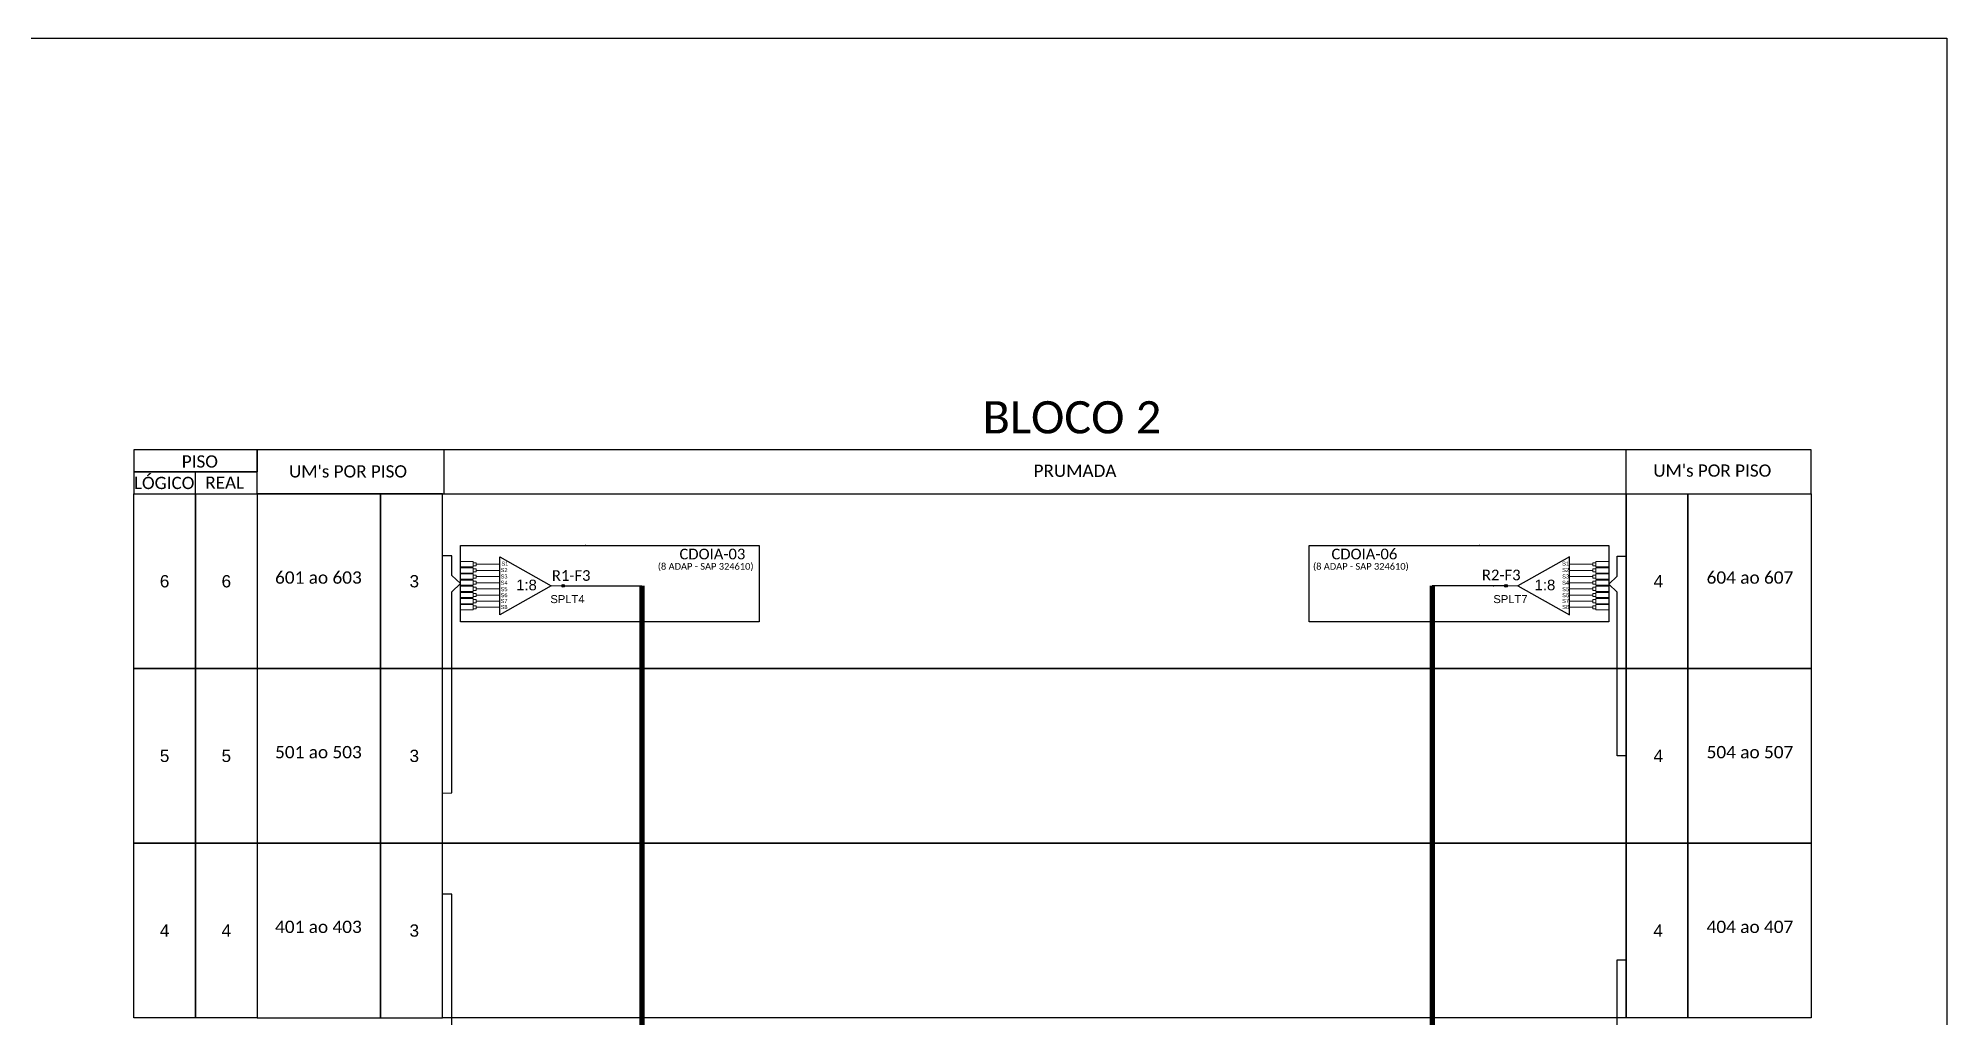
# Model space of a CAD drawing. Header units: inches. Extents: x 1064 to 5530, y 550 to 970.
# Drawn here: x 3308.1 to 3594.3, y 823.4 to 970.4 of the extents above; entities that cross this region are included whole.
import ezdxf
from ezdxf.enums import TextEntityAlignment as Align

# ---------------------------------------------------------------- set-up
doc = ezdxf.new("R2010")
doc.units = ezdxf.units.IN
doc.header["$MEASUREMENT"] = 0
doc.styles.add('ARIAL', font='arial.ttf')
doc.styles.add('WMF-Calibri0', font='calibri.ttf')

# ---------------------------------------------------------------- blocks, each defined once
blk = doc.blocks.new('SPLITTER_')
blk.add_point((0, 0))
at = {"style": 'ARIAL', "flags": 4}
blk.add_attdef('SPLT', (0, -3.26), '', height=1.5, dxfattribs=at)
blk = doc.blocks.new('A$C415C251F')
at = {"color": 3}
blk.add_point((0, 0), dxfattribs=at)
blk = doc.blocks.new('LEG_CDOIA8_C-SPLT_DIR')
at = {"color": 3}
blk.add_blockref('A$C415C251F', (0, 0), dxfattribs=at)
at = {"color": 1, "style": 'WMF-Calibri0', "flags": 4}
blk.add_attdef('CDO', (-26.84, -2.61), '', height=2, dxfattribs=at)
blk.add_attdef('MODELO', text='', height=1.5, dxfattribs=at).set_placement((-22.23, -4.54), align=Align.CENTER)
at = {"style": 'ARIAL', "flags": 4}
blk.add_attdef('SPLITAGEM', text='', height=1.5, dxfattribs=at).set_placement((-18.36, -12.59), align=Align.CENTER)
blk = doc.blocks.new('LEG_CDOIA8_C-SPLT_ESQ')
at = {"color": 3, "extrusion": (0, 0, -1), "xscale": -1, "zscale": -1}
blk.add_blockref('A$C415C251F', (0, 0), dxfattribs=at)
at = {"color": 1, "style": 'WMF-Calibri0', "flags": 4}
blk.add_attdef('MODELO', text='', height=1.5, dxfattribs=at).set_placement((22.54, -4.54), align=Align.CENTER)
blk.add_attdef('CDO', (21.44, -2.61), '', height=2, dxfattribs=at)
at = {"style": 'ARIAL', "flags": 4}
blk.add_attdef('SPLITAGEM', text='', height=1.5, dxfattribs=at).set_placement((18.61, -12.59), align=Align.CENTER)
blk = doc.blocks.new('SPLT_1-8_SC-APC')
at = {"color": 1}
blk.add_lwpolyline([(-7.37, -2.1), (-17.04, -7.55), (-7.37, -13), (-7.37, -2.1)], dxfattribs=at)
at = {"color": 3, "lineweight": 0}
for points in [[(-2.99, -3.51), (-7.37, -3.51)], [(-2.41, -3.02), (-2.41, -4)], [(-2.41, -3.02), (0, -3.02)], [(-7.37, -4.66), (-2.99, -4.66)], [(-7.37, -5.82), (-2.99, -5.82)], [(-7.37, -6.97), (-2.99, -6.97)], [(-2.41, -4), (0, -4)], [(-2.41, -4.17), (-2.41, -5.16)], [(-2.41, -4.17), (0, -4.17)], [(-2.41, -5.16), (0, -5.16)], [(-2.41, -5.32), (-2.41, -6.31)], [(-2.41, -5.32), (0, -5.32)], [(-2.41, -6.31), (0, -6.31)], [(-2.41, -6.48), (-2.41, -7.46)], [(-2.41, -6.48), (0, -6.48)], [(-7.37, -8.12), (-2.99, -8.12)], [(-7.37, -9.28), (-2.99, -9.28)], [(-7.37, -10.43), (-2.99, -10.43)], [(-2.41, -7.46), (0, -7.46)], [(-2.41, -7.63), (-2.41, -8.62)], [(-2.41, -7.63), (0, -7.63)], [(-2.41, -8.62), (0, -8.62)], [(-2.41, -8.78), (-2.41, -9.77)], [(-2.41, -8.78), (0, -8.78)], [(-2.41, -9.77), (0, -9.77)], [(-2.41, -9.94), (-2.41, -10.92)], [(-2.41, -9.94), (0, -9.94)], [(-7.37, -11.58), (-2.99, -11.58)], [(-2.41, -10.92), (0, -10.92)], [(-2.41, -11.09), (-2.41, -12.08)], [(-2.41, -11.09), (0, -11.09)], [(-2.41, -12.08), (0, -12.08)]]:
    blk.add_lwpolyline(points, dxfattribs=at)
for points in [[(-2.99, -3.22), (-2.41, -3.22), (-2.41, -3.8), (-2.99, -3.8)], [(-2.99, -4.38), (-2.41, -4.38), (-2.41, -4.95), (-2.99, -4.95)], [(-2.99, -5.53), (-2.41, -5.53), (-2.41, -6.1), (-2.99, -6.1)], [(-2.99, -6.68), (-2.41, -6.68), (-2.41, -7.26), (-2.99, -7.26)], [(-2.99, -7.84), (-2.41, -7.84), (-2.41, -8.41), (-2.99, -8.41)], [(-2.99, -8.99), (-2.41, -8.99), (-2.41, -9.56), (-2.99, -9.56)], [(-2.99, -10.14), (-2.41, -10.14), (-2.41, -10.72), (-2.99, -10.72)], [(-2.99, -11.3), (-2.41, -11.3), (-2.41, -11.87), (-2.99, -11.87)]]:
    blk.add_lwpolyline(points, close=True, dxfattribs=at)
at = {"color": 1, "lineweight": 0}
blk.add_lwpolyline([(-17.04, -7.55), (-19.26, -7.55)], dxfattribs=at)
at = {"color": 1, "style": 'ARIAL'}
for s, height, p in [('S1', 0.75, (-8.74, -3.78)), ('1:8', 2, (-13.91, -8.4)), ('S2', 0.75, (-8.74, -4.97)), ('S3', 0.75, (-8.74, -6.18)), ('S4', 0.75, (-8.74, -7.36)), ('S5', 0.75, (-8.74, -8.57)), ('S6', 0.75, (-8.74, -9.69)), ('S7', 0.75, (-8.74, -10.78)), ('S8', 0.75, (-8.74, -11.9))]:
    blk.add_text(s, height=height, dxfattribs=at).set_placement(p)
blk = doc.blocks.new('SPLT_1-8_SC-APC_ESQ')
at = {"color": 3, "lineweight": 0}
for points in [[(2.41, -3.02), (0, -3.02)], [(2.41, -3.02), (2.41, -4)], [(2.99, -3.51), (7.37, -3.51)], [(2.41, -4), (0, -4)], [(2.41, -4.17), (0, -4.17)], [(2.41, -5.16), (0, -5.16)], [(2.41, -5.32), (0, -5.32)], [(2.41, -6.31), (0, -6.31)], [(2.41, -6.48), (0, -6.48)], [(2.41, -4.17), (2.41, -5.16)], [(2.41, -5.32), (2.41, -6.31)], [(2.41, -6.48), (2.41, -7.46)], [(7.37, -4.66), (2.99, -4.66)], [(7.37, -5.82), (2.99, -5.82)], [(7.37, -6.97), (2.99, -6.97)], [(2.41, -7.46), (0, -7.46)], [(2.41, -7.63), (0, -7.63)], [(2.41, -8.62), (0, -8.62)], [(2.41, -8.78), (0, -8.78)], [(2.41, -9.77), (0, -9.77)], [(2.41, -9.94), (0, -9.94)], [(2.41, -7.63), (2.41, -8.62)], [(2.41, -8.78), (2.41, -9.77)], [(2.41, -9.94), (2.41, -10.92)], [(7.37, -8.12), (2.99, -8.12)], [(7.37, -9.28), (2.99, -9.28)], [(7.37, -10.43), (2.99, -10.43)], [(2.41, -10.92), (0, -10.92)], [(2.41, -11.09), (0, -11.09)], [(2.41, -12.08), (0, -12.08)], [(2.41, -11.09), (2.41, -12.08)], [(7.37, -11.58), (2.99, -11.58)]]:
    blk.add_lwpolyline(points, dxfattribs=at)
for points in [[(2.99, -3.22), (2.41, -3.22), (2.41, -3.8), (2.99, -3.8)], [(2.99, -4.38), (2.41, -4.38), (2.41, -4.95), (2.99, -4.95)], [(2.99, -5.53), (2.41, -5.53), (2.41, -6.1), (2.99, -6.1)], [(2.99, -6.68), (2.41, -6.68), (2.41, -7.26), (2.99, -7.26)], [(2.99, -7.84), (2.41, -7.84), (2.41, -8.41), (2.99, -8.41)], [(2.99, -8.99), (2.41, -8.99), (2.41, -9.56), (2.99, -9.56)], [(2.99, -10.14), (2.41, -10.14), (2.41, -10.72), (2.99, -10.72)], [(2.99, -11.3), (2.41, -11.3), (2.41, -11.87), (2.99, -11.87)]]:
    blk.add_lwpolyline(points, close=True, dxfattribs=at)
at = {"color": 1}
blk.add_lwpolyline([(7.37, -2.1), (17.04, -7.55), (7.37, -13), (7.37, -2.1)], dxfattribs=at)
at = {"color": 1, "lineweight": 0}
blk.add_lwpolyline([(17.04, -7.55), (19.26, -7.55)], dxfattribs=at)
at = {"color": 1, "style": 'ARIAL'}
for s, height, p in [('S1', 0.75, (7.7, -3.78)), ('S3', 0.75, (7.55, -6.18)), ('S4', 0.75, (7.55, -7.36)), ('S2', 0.75, (7.56, -4.97)), ('1:8', 2, (10.45, -8.4)), ('S5', 0.75, (7.55, -8.57)), ('S6', 0.75, (7.55, -9.69)), ('S7', 0.75, (7.55, -10.78)), ('S8', 0.75, (7.55, -11.9))]:
    blk.add_text(s, height=height, dxfattribs=at).set_placement(p)
blk = doc.blocks.new('A$C64B91533')
at = {"color": 0}
for points in [[(0, 4.11), (23.15, 4.11), (23.15, 8.22), (0, 8.22)], [(0, 0), (23.15, 0), (23.15, 4.11), (0, 4.11)]]:
    blk.add_lwpolyline(points, close=True, dxfattribs=at)
for points in [[(23.15, 0), (314.47, 0), (314.47, 8.22), (23.15, 8.22), (23.15, 8.22), (23.15, 4.11)], [(58.2, 0), (58.2, 8.22)], [(279.76, 0), (279.76, 8.22)], [(11.57, 0), (11.57, 4.11)]]:
    blk.add_lwpolyline(points)
at = {"color": 0, "style": 'WMF-Calibri0'}
for s, p in [('     PISO', (4.96, 4.92)), ('  LÓGICO', (-1.58, 0.89)), ("UM's POR PISO", (29.11, 3.06)), ('PRUMADA', (168.7, 3.18)), ("UM's POR PISO", (284.86, 3.21)), ('    REAL', (10.18, 0.95))]:
    blk.add_text(s, height=2.3, dxfattribs=at).set_placement(p)

msp = doc.modelspace()

# ---------------------------------------------------------------- hatches: boundary and pattern name
h = msp.add_hatch(color=3)
h.dxf.hatch_style = 1
edge = h.paths.add_edge_path()
edge.add_arc((3386.78, 888.23), 0.205, 0, 360)
h = msp.add_hatch(color=3)
h.dxf.hatch_style = 1
edge = h.paths.add_edge_path()
edge.add_arc((3528.2, 888.23), 0.205, 0, 360)

# ---------------------------------------------------------------- linework, layer by layer
for points in [[(3000.31, 970.36), (3594.31, 970.36), (3594.31, 550.36), (3000.31, 550.36)], [(3322.39, 902.01), (3331.65, 902.01), (3331.65, 875.81), (3322.39, 875.81)], [(3331.65, 902.01), (3340.91, 902.01), (3340.91, 875.81), (3331.65, 875.81)], [(3359.42, 902.01), (3340.91, 902.01), (3340.91, 875.81), (3359.42, 875.81)], [(3368.68, 902.01), (3359.42, 902.01), (3359.42, 875.81), (3368.68, 875.81)], [(3368.68, 902.01), (3546.2, 902.01), (3546.2, 875.81), (3368.68, 875.81)], [(3546.2, 902.01), (3555.45, 902.01), (3555.45, 875.81), (3546.2, 875.81)], [(3555.45, 902.01), (3573.97, 902.01), (3573.97, 875.81), (3555.45, 875.81)], [(3322.39, 875.81), (3331.65, 875.81), (3331.65, 849.62), (3322.39, 849.62)], [(3331.65, 875.81), (3340.91, 875.81), (3340.91, 849.62), (3331.65, 849.62)], [(3359.42, 875.81), (3340.91, 875.81), (3340.91, 849.62), (3359.42, 849.62)], [(3368.68, 875.81), (3359.42, 875.81), (3359.42, 849.62), (3368.68, 849.62)], [(3368.68, 875.81), (3546.2, 875.81), (3546.2, 849.62), (3368.68, 849.62)], [(3546.2, 875.81), (3555.45, 875.81), (3555.45, 849.62), (3546.2, 849.62)], [(3555.45, 875.81), (3573.97, 875.81), (3573.97, 849.62), (3555.45, 849.62)], [(3322.39, 849.62), (3331.65, 849.62), (3331.65, 823.42), (3322.39, 823.42)], [(3331.65, 849.62), (3340.91, 849.62), (3340.91, 823.42), (3331.65, 823.42)], [(3359.42, 849.62), (3340.91, 849.62), (3340.91, 823.42), (3359.42, 823.42)], [(3368.68, 849.62), (3359.42, 849.62), (3359.42, 823.42), (3368.68, 823.42)], [(3368.68, 849.62), (3546.2, 849.62), (3546.2, 823.42), (3368.68, 823.42)], [(3546.2, 849.62), (3555.45, 849.62), (3555.45, 823.42), (3546.2, 823.42)], [(3555.45, 849.62), (3573.97, 849.62), (3573.97, 823.42), (3555.45, 823.42)]]:
    msp.add_lwpolyline(points, close=True)
at = {"color": 1}
for points in [[(3371.38, 894.26), (3416.2, 894.26), (3416.2, 882.81), (3371.38, 882.81)], [(3498.66, 894.26), (3543.61, 894.26), (3543.61, 882.81), (3498.66, 882.81)]]:
    msp.add_lwpolyline(points, close=True, dxfattribs=at)
at = {"color": 3}
for points in [[(3370.12, 891.77), (3370.12, 892.72), (3368.68, 892.72)], [(3370.12, 885.94), (3370.12, 887.33), (3371.38, 888.54), (3370.12, 889.74), (3370.12, 892.16)], [(3370.12, 889.74), (3370.12, 891.77)], [(3544.86, 886.45), (3544.86, 887.24), (3543.61, 888.45), (3544.86, 889.65), (3544.86, 890.79)], [(3544.86, 890.79), (3544.86, 892.65), (3546.18, 892.65)], [(3370.12, 858.81), (3370.12, 885.94)], [(3544.87, 864.2), (3544.86, 887.24)], [(3546.2, 862.71), (3544.88, 862.71), (3544.87, 864.2)], [(3368.68, 857.13), (3370.12, 857.14), (3370.12, 858.81)], [(3370.12, 841.03), (3370.12, 841.98), (3368.68, 841.98)], [(3370.12, 820.93), (3370.12, 841.03)], [(3546.19, 804.8), (3544.87, 804.8), (3544.86, 807.95), (3543.6, 809.15), (3544.86, 810.36), (3544.86, 831.17)], [(3544.86, 831.17), (3544.86, 832.13), (3546.18, 832.13)]]:
    msp.add_lwpolyline(points, dxfattribs=at)
at = {"color": 5}
msp.add_lwpolyline([(3386.78, 888.23), (3398.6, 888.23)], dxfattribs=at)
at = {"color": 5, "const_width": 0.8}
msp.add_lwpolyline([(3398.6, 736.86), (3398.6, 888.23)], dxfattribs=at)
at = {"color": 6, "const_width": 0.8}
msp.add_lwpolyline([(3517.12, 737.64), (3517.13, 888.23)], dxfattribs=at)
at = {"color": 6}
msp.add_lwpolyline([(3528.2, 888.23), (3517.13, 888.23)], dxfattribs=at)
at = {"color": 3}
for centre in [(3386.78, 888.23), (3528.2, 888.23)]:
    msp.add_circle(centre, 0.205, dxfattribs=at)

# ---------------------------------------------------------------- block references
at = {"xscale": 0.8000000000001819, "yscale": 0.8000000000001819, "zscale": 0.8}
for name, p in [('A$C64B91533', (3322.39, 902.01)), ('SPLT_1-8_SC-APC_ESQ', (3371.38, 894.26))]:
    msp.add_blockref(name, p, dxfattribs=at)
at = {"color": 3}
ref = msp.add_blockref('LEG_CDOIA8_C-SPLT_ESQ', (3390.14, 894.26), dxfattribs=dict(at, xscale=0.8000000000001819, yscale=0.8000000000001819, zscale=0.8))
ref.add_attrib('CDO', 'CDOIA-03', (3404.24, 892.18), dxfattribs={"color": 1, "height": 1.6, "style": 'WMF-Calibri0'})
ref.add_attrib('MODELO', '(8 ADAP - SAP 324610)', dxfattribs={"color": 1, "height": 1, "style": 'WMF-Calibri0'}).set_placement((3408.17, 890.63), align=Align.CENTER)
at = {"color": 1}
ref = msp.add_blockref('LEG_CDOIA8_C-SPLT_DIR', (3524.22, 894.26), dxfattribs=dict(at, xscale=0.8000000000001819, yscale=0.8000000000001819, zscale=0.8))
ref.add_attrib('CDO', 'CDOIA-06', (3502.02, 892.18), dxfattribs={"color": 0, "height": 1.6, "style": 'WMF-Calibri0'})
ref.add_attrib('MODELO', '(8 ADAP - SAP 324610)', dxfattribs={"color": 0, "height": 1, "style": 'WMF-Calibri0'}).set_placement((3506.43, 890.63), align=Align.CENTER)
at = {"color": 3, "xscale": 0.8000000000001819, "yscale": 0.8000000000001819, "zscale": 0.8}
msp.add_blockref('SPLT_1-8_SC-APC', (3543.61, 894.26), dxfattribs=at)
ref = msp.add_blockref('SPLITTER_', (3384.88, 888.23), dxfattribs=dict(xscale=0.8000000000001819, yscale=0.8000000000001819, zscale=0.8))
ref.add_attrib('SPLT', 'SPLT4', (3384.88, 885.62), dxfattribs={"height": 1.2, "style": 'ARIAL'})
ref = msp.add_blockref('SPLITTER_', (3526.3, 888.23), dxfattribs=dict(xscale=0.8000000000001819, yscale=0.8000000000001819, zscale=0.8))
ref.add_attrib('SPLT', 'SPLT7', (3526.3, 885.62), dxfattribs={"height": 1.2, "style": 'ARIAL'})

# ---------------------------------------------------------------- texts
at = {"style": 'WMF-Calibri0'}
for s, height, p in [('BLOCO 2', 4.839, (3449.69, 911.07)), ('601 ao 603', 1.854, (3343.59, 888.53)), ('604 ao 607', 1.854, (3558.28, 888.53)), ('501 ao 503', 1.854, (3343.59, 862.34)), ('504 ao 507', 1.854, (3558.28, 862.34)), ('401 ao 403', 1.854, (3343.59, 836.14)), ('404 ao 407', 1.854, (3558.28, 836.14))]:
    msp.add_text(s, height=height, dxfattribs=at).set_placement(p)
at = {"color": 5, "style": 'WMF-Calibri0'}
msp.add_text('R1-F3', height=1.6, dxfattribs=at).set_placement((3385.1, 888.96))
at = {"color": 6, "style": 'WMF-Calibri0'}
msp.add_text('R2-F3', height=1.6, dxfattribs=at).set_placement((3524.59, 889.04))
at = {"style": 'ARIAL', "flags": 12}
for tag, p in [('6', (3327.02, 888.9)), ('6', (3336.28, 888.9)), ('3', (3364.47, 888.9)), ('4', (3551.04, 888.9)), ('5', (3327.02, 862.71)), ('5', (3336.28, 862.71)), ('3', (3364.47, 862.71)), ('4', (3551.04, 862.71)), ('4', (3327.02, 836.51)), ('4', (3336.28, 836.51)), ('3', (3364.47, 836.51)), ('4', (3551.02, 836.51))]:
    msp.add_attdef(tag, text='XX', height=1.84, dxfattribs=at).set_placement(p, align=Align.MIDDLE_CENTER)

doc.saveas('drawing.dxf')
